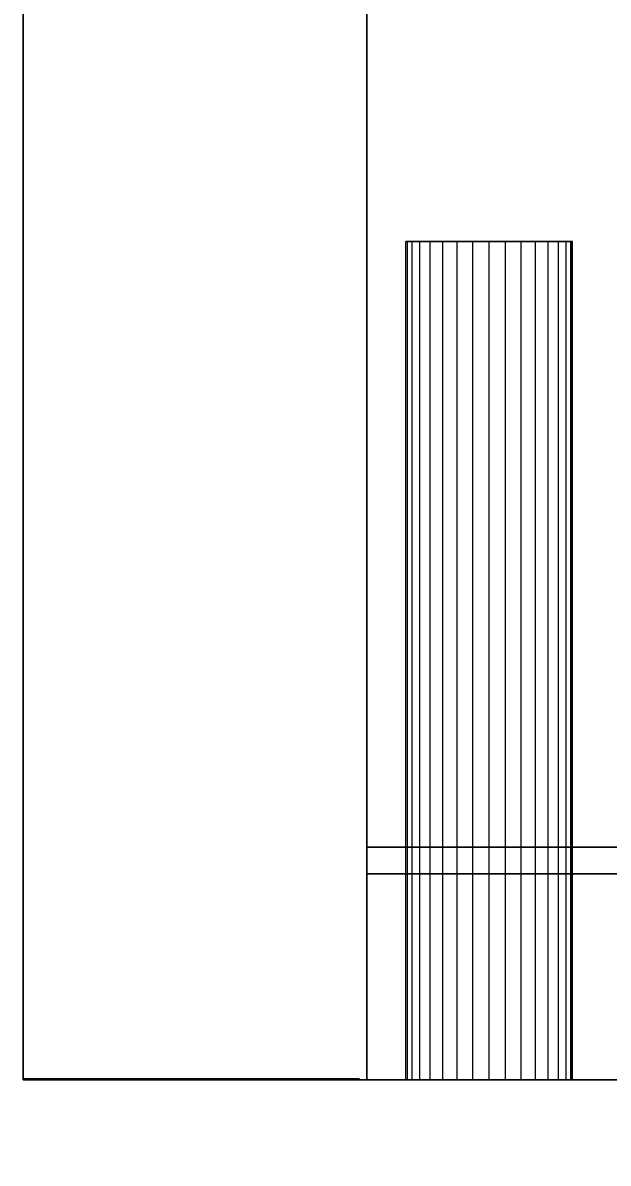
# Model space of a CAD drawing. Header units: millimetres. Extents: x -21672 to 8019, y 3751 to 17279.
# Drawn here: x -5441.9 to -5303, y 13094.7 to 13365.1 of the extents above; entities that cross this region are included whole.
import ezdxf

# ---------------------------------------------------------------- set-up
doc = ezdxf.new("R2010")
doc.units = ezdxf.units.MM
for name, color, linetype, lineweight in [('A-ANNO-DIMS', 211, 'Continuous', 9), ('A-ANNO-DIMS-50', 211, 'Continuous', 9), ('A-DETL', 90, 'Continuous', 18), ('A-GENM', 13, 'Continuous', 18)]:
    doc.layers.add(name, color=color, linetype=linetype, lineweight=lineweight)
doc.styles.add('Arial', font='arial.ttf', dxfattribs={"height": 125})
doc.dimstyles.new('Diagonal_-_2_5mm_Arial', dxfattribs={"dimscale": 304.8, "dimtxt": 127.532425, "dimasz": 0.492126, "dimexe": 0.393701, "dimexo": 0.246063, "dimgap": 0.287073, "dimtad": 1, "dimdec": 0, "dimzin": 0, "dimdsep": 46, "dimtxsty": 'Arial', "dimblk1": 'OBLIQUE', "dimblk2": 'OBLIQUE', "dimsah": 1, "dimcen": 0.09, "dimdle": 0.393701, "dimazin": 0, "dimtfac": 1, "dimtdec": 4, "dimtix": 1, "dimtmove": 0, "dimatfit": 3, "dimfxl": 1, "dimtvp": 1, "dimtolj": 1, "dimtzin": 0, "dimarcsym": 2})

# ---------------------------------------------------------------- blocks, each defined once
blk = doc.blocks.new('Nevera de autoservicio single - Nevera de autoservicio single-466915-Level 2')
at = {"layer": 'A-GENM'}
for p, q in [((399.53, -1108.9), (399.53, 1307.98)), ((399.53, -1108.9), (399.53, 1307.98)), ((399.53, -1108.9), (399.53, 1307.98)), ((399.53, -1108.9), (399.53, 1307.98)), ((399.53, -1108.9), (399.53, 1307.98)), ((399.53, -1108.9), (399.53, 1307.98)), ((405.91, -1108.9), (405.91, 1307.98)), ((405.91, -1108.9), (405.91, 1307.98)), ((405.91, -1108.9), (405.91, 1307.98)), ((405.91, 1307.98), (405.91, -1108.9)), ((454.75, 1307.98), (454.75, -1108.9)), ((454.75, -1108.9), (454.75, 1307.98)), ((454.75, -1108.9), (454.75, 1307.98)), ((454.75, -1108.9), (454.75, 1307.98)), ((399.53, 1303.41), (399.53, -1108.9)), ((255.92, -1060.42), (255.92, -1060.04)), ((255.92, -1060.04), (255.92, -1060.42)), ((255.92, -1060.42), (255.92, -1060.04)), ((454.75, -1060.04), (255.92, -1060.04)), ((454.75, -1060.04), (255.92, -1060.04)), ((255.92, -1060.04), (255.92, -1060.42)), ((255.92, -1060.42), (255.92, -1060.04)), ((255.92, -1060.04), (255.92, -1060.42)), ((454.75, -1060.04), (255.92, -1060.04)), ((255.92, -1060.42), (255.92, -1060.04)), ((454.75, -1060.04), (255.92, -1060.04)), ((255.92, -1060.04), (255.92, -1060.42)), ((255.92, -1060.42), (255.92, -1060.04)), ((255.92, -1060.04), (255.92, -1060.42)), ((454.75, -1060.04), (255.92, -1060.04)), ((255.92, -1060.42), (255.92, -1060.04)), ((454.75, -1060.04), (255.92, -1060.04)), ((255.92, -1060.04), (255.92, -1060.42)), ((255.92, -1060.42), (255.92, -1060.04)), ((255.92, -1060.04), (255.92, -1060.42)), ((255.92, -1060.42), (255.92, -1060.04)), ((454.75, -1060.04), (255.92, -1060.04)), ((454.75, -1060.04), (255.92, -1060.04)), ((255.92, -1060.04), (255.92, -1060.42)), ((255.92, -1060.42), (255.92, -1060.04)), ((255.92, -1060.04), (255.92, -1060.42)), ((454.75, -1060.04), (255.92, -1060.04)), ((255.92, -1060.42), (255.92, -1060.04)), ((454.75, -1060.04), (255.92, -1060.04)), ((255.92, -1060.04), (255.92, -1060.42)), ((255.92, -1060.42), (255.92, -1060.04)), ((255.92, -1060.04), (255.92, -1060.42)), ((454.75, -1060.04), (255.92, -1060.04)), ((255.92, -1060.42), (255.92, -1060.04)), ((454.75, -1060.04), (255.92, -1060.04)), ((255.92, -1060.04), (255.92, -1060.42)), ((255.92, -1061.55), (255.92, -1060.42)), ((255.92, -1061.55), (255.92, -1060.42)), ((454.75, -1060.42), (255.92, -1060.42)), ((454.75, -1060.42), (255.92, -1060.42)), ((255.92, -1061.55), (255.92, -1060.42)), ((454.75, -1060.42), (255.92, -1060.42)), ((255.92, -1060.42), (255.92, -1061.55)), ((454.75, -1060.42), (255.92, -1060.42)), ((255.92, -1061.55), (255.92, -1060.42)), ((255.92, -1061.55), (255.92, -1060.42)), ((454.75, -1060.42), (255.92, -1060.42)), ((454.75, -1060.42), (255.92, -1060.42)), ((255.92, -1061.55), (255.92, -1060.42)), ((454.75, -1060.42), (255.92, -1060.42)), ((255.92, -1060.42), (255.92, -1061.55)), ((454.75, -1060.42), (255.92, -1060.42)), ((255.92, -1061.55), (255.92, -1060.42)), ((255.92, -1061.55), (255.92, -1060.42)), ((454.75, -1060.42), (255.92, -1060.42)), ((454.75, -1060.42), (255.92, -1060.42)), ((255.92, -1061.55), (255.92, -1060.42)), ((454.75, -1060.42), (255.92, -1060.42)), ((255.92, -1060.42), (255.92, -1061.55)), ((454.75, -1060.42), (255.92, -1060.42)), ((255.92, -1061.55), (255.92, -1060.42)), ((255.92, -1061.55), (255.92, -1060.42)), ((454.75, -1060.42), (255.92, -1060.42)), ((454.75, -1060.42), (255.92, -1060.42)), ((255.92, -1061.55), (255.92, -1060.42)), ((454.75, -1060.42), (255.92, -1060.42)), ((255.92, -1060.42), (255.92, -1061.55)), ((454.75, -1060.42), (255.92, -1060.42)), ((255.92, -1061.55), (255.92, -1060.42)), ((255.92, -1061.55), (255.92, -1060.42)), ((255.92, -1060.42), (454.75, -1060.42)), ((454.75, -1060.42), (255.92, -1060.42)), ((255.92, -1061.55), (255.92, -1060.42)), ((454.75, -1060.42), (255.92, -1060.42)), ((255.92, -1060.42), (255.92, -1061.55)), ((454.75, -1060.42), (255.92, -1060.42)), ((255.92, -1061.55), (255.92, -1060.42)), ((255.92, -1061.55), (255.92, -1060.42)), ((255.92, -1060.42), (454.75, -1060.42)), ((454.75, -1060.42), (255.92, -1060.42)), ((255.92, -1061.55), (255.92, -1060.42)), ((454.75, -1060.42), (255.92, -1060.42)), ((255.92, -1060.42), (255.92, -1061.55)), ((454.75, -1060.42), (255.92, -1060.42)), ((255.92, -1061.55), (255.92, -1063.37)), ((255.92, -1061.55), (255.92, -1063.37)), ((454.75, -1061.55), (255.92, -1061.55)), ((454.75, -1061.55), (255.92, -1061.55)), ((255.92, -1063.37), (255.92, -1061.55)), ((454.75, -1061.55), (255.92, -1061.55)), ((255.92, -1061.55), (255.92, -1063.37)), ((454.75, -1061.55), (255.92, -1061.55)), ((255.92, -1061.55), (255.92, -1063.37)), ((255.92, -1061.55), (255.92, -1063.37)), ((454.75, -1061.55), (255.92, -1061.55)), ((454.75, -1061.55), (255.92, -1061.55)), ((255.92, -1063.37), (255.92, -1061.55)), ((454.75, -1061.55), (255.92, -1061.55)), ((255.92, -1061.55), (255.92, -1063.37)), ((454.75, -1061.55), (255.92, -1061.55)), ((255.92, -1063.37), (255.92, -1061.55)), ((255.92, -1061.55), (255.92, -1063.37)), ((454.75, -1061.55), (255.92, -1061.55)), ((454.75, -1061.55), (255.92, -1061.55)), ((255.92, -1063.37), (255.92, -1061.55)), ((454.75, -1061.55), (255.92, -1061.55)), ((255.92, -1061.55), (255.92, -1063.37)), ((454.75, -1061.55), (255.92, -1061.55)), ((255.92, -1061.55), (255.92, -1063.37)), ((255.92, -1061.55), (255.92, -1063.37)), ((454.75, -1061.55), (255.92, -1061.55)), ((454.75, -1061.55), (255.92, -1061.55)), ((255.92, -1063.37), (255.92, -1061.55)), ((454.75, -1061.55), (255.92, -1061.55)), ((255.92, -1061.55), (255.92, -1063.37)), ((454.75, -1061.55), (255.92, -1061.55)), ((255.92, -1061.55), (255.92, -1063.37)), ((255.92, -1061.55), (255.92, -1063.37)), ((454.75, -1061.55), (255.92, -1061.55)), ((454.75, -1061.55), (255.92, -1061.55)), ((255.92, -1063.37), (255.92, -1061.55)), ((454.75, -1061.55), (255.92, -1061.55)), ((255.92, -1061.55), (255.92, -1063.37)), ((454.75, -1061.55), (255.92, -1061.55)), ((255.92, -1063.37), (255.92, -1061.55)), ((255.92, -1061.55), (255.92, -1063.37)), ((454.75, -1061.55), (255.92, -1061.55)), ((454.75, -1061.55), (255.92, -1061.55)), ((255.92, -1063.37), (255.92, -1061.55)), ((454.75, -1061.55), (255.92, -1061.55)), ((255.92, -1061.55), (255.92, -1063.37)), ((454.75, -1061.55), (255.92, -1061.55)), ((454.75, -1060.39), (454.75, -1060.04)), ((454.75, -1060.04), (454.75, -1060.42)), ((454.75, -1060.42), (454.75, -1060.04)), ((454.75, -1060.04), (454.75, -1060.23)), ((454.75, -1060.42), (454.75, -1060.04)), ((454.75, -1060.04), (454.75, -1060.23)), ((454.75, -1060.23), (454.75, -1060.04)), ((454.75, -1060.04), (454.75, -1060.42)), ((454.75, -1060.23), (454.75, -1060.04)), ((454.75, -1060.04), (454.75, -1060.42)), ((454.75, -1060.23), (454.75, -1060.04)), ((454.75, -1060.04), (454.75, -1060.42)), ((454.75, -1060.42), (454.75, -1060.04)), ((454.75, -1060.04), (454.75, -1060.39)), ((454.75, -1060.23), (454.75, -1060.04)), ((454.75, -1060.23), (454.75, -1060.04)), ((454.75, -1060.23), (454.75, -1060.04)), ((454.75, -1060.23), (454.75, -1060.04)), ((454.75, -1060.23), (454.75, -1060.04)), ((454.75, -1060.42), (454.75, -1060.04)), ((454.75, -1060.42), (454.75, -1060.04)), ((454.75, -1060.42), (454.75, -1060.04)), ((454.75, -1060.42), (454.75, -1060.04)), ((454.75, -1060.42), (454.75, -1060.04)), ((454.75, -1060.23), (454.75, -1060.42)), ((454.75, -1060.23), (454.75, -1060.42)), ((454.75, -1060.42), (454.75, -1060.23)), ((454.75, -1060.23), (454.75, -1060.42)), ((454.75, -1060.23), (454.75, -1060.42)), ((454.75, -1060.42), (454.75, -1060.23)), ((454.75, -1060.42), (454.75, -1060.23)), ((454.75, -1060.42), (454.75, -1060.23)), ((454.75, -1060.42), (454.75, -1060.23)), ((454.75, -1060.42), (454.75, -1060.23)), ((454.75, -1060.42), (454.75, -1060.39)), ((454.75, -1060.39), (454.75, -1060.42)), ((454.75, -1061.55), (454.75, -1060.42)), ((454.75, -1060.42), (454.75, -1061.55)), ((454.75, -1061.55), (454.75, -1060.42)), ((454.75, -1060.42), (454.75, -1061.55)), ((454.75, -1061.55), (454.75, -1060.42)), ((454.75, -1060.42), (454.75, -1061.55)), ((454.75, -1061.55), (454.75, -1060.42)), ((454.75, -1060.42), (454.75, -1061.55)), ((454.75, -1061.55), (454.75, -1060.42)), ((454.75, -1060.42), (454.75, -1061.55)), ((454.75, -1061.55), (454.75, -1060.42)), ((454.75, -1060.42), (454.75, -1061.55)), ((454.75, -1061.55), (454.75, -1060.42)), ((454.75, -1061.55), (454.75, -1060.42)), ((454.75, -1061.55), (454.75, -1060.42)), ((454.75, -1061.55), (454.75, -1060.42)), ((454.75, -1061.55), (454.75, -1060.42)), ((454.75, -1061.55), (454.75, -1060.42)), ((454.75, -1061.55), (454.75, -1060.42)), ((454.75, -1061.55), (454.75, -1060.42)), ((454.75, -1061.55), (454.75, -1060.42)), ((454.75, -1061.55), (454.75, -1060.42)), ((454.75, -1061.55), (454.75, -1060.42)), ((454.75, -1061.55), (454.75, -1060.42)), ((454.75, -1063.37), (454.75, -1061.55)), ((454.75, -1061.55), (454.75, -1063.37)), ((454.75, -1063.37), (454.75, -1061.55)), ((454.75, -1061.55), (454.75, -1063.37)), ((454.75, -1063.37), (454.75, -1061.55)), ((454.75, -1061.55), (454.75, -1063.37)), ((454.75, -1063.37), (454.75, -1061.55)), ((454.75, -1061.55), (454.75, -1063.37)), ((454.75, -1063.37), (454.75, -1061.55)), ((454.75, -1061.55), (454.75, -1063.37)), ((454.75, -1063.37), (454.75, -1061.55)), ((454.75, -1061.55), (454.75, -1063.37)), ((454.75, -1063.37), (454.75, -1061.55)), ((454.75, -1063.37), (454.75, -1061.55)), ((454.75, -1063.37), (454.75, -1061.55)), ((454.75, -1063.37), (454.75, -1061.55)), ((454.75, -1063.37), (454.75, -1061.55)), ((454.75, -1063.37), (454.75, -1061.55)), ((454.75, -1063.37), (454.75, -1061.55)), ((454.75, -1063.37), (454.75, -1061.55)), ((454.75, -1063.37), (454.75, -1061.55)), ((454.75, -1063.37), (454.75, -1061.55)), ((454.75, -1063.37), (454.75, -1061.55)), ((454.75, -1063.37), (454.75, -1061.55)), ((255.92, -1065.83), (255.92, -1063.37)), ((255.92, -1063.37), (255.92, -1065.83)), ((454.75, -1063.37), (255.92, -1063.37)), ((454.75, -1063.37), (255.92, -1063.37)), ((255.92, -1065.83), (255.92, -1063.37)), ((454.75, -1063.37), (255.92, -1063.37)), ((255.92, -1063.37), (255.92, -1065.83)), ((454.75, -1063.37), (255.92, -1063.37)), ((255.92, -1065.83), (255.92, -1063.37)), ((255.92, -1065.83), (255.92, -1063.37)), ((454.75, -1063.37), (255.92, -1063.37)), ((454.75, -1063.37), (255.92, -1063.37)), ((255.92, -1065.83), (255.92, -1063.37)), ((454.75, -1063.37), (255.92, -1063.37)), ((255.92, -1063.37), (255.92, -1065.83)), ((454.75, -1063.37), (255.92, -1063.37)), ((255.92, -1063.37), (255.92, -1065.83)), ((255.92, -1065.83), (255.92, -1063.37)), ((454.75, -1063.37), (255.92, -1063.37)), ((454.75, -1063.37), (255.92, -1063.37)), ((255.92, -1065.83), (255.92, -1063.37)), ((454.75, -1063.37), (255.92, -1063.37)), ((255.92, -1063.37), (255.92, -1065.83)), ((454.75, -1063.37), (255.92, -1063.37)), ((255.92, -1065.83), (255.92, -1063.37)), ((255.92, -1063.37), (255.92, -1065.83)), ((454.75, -1063.37), (255.92, -1063.37)), ((454.75, -1063.37), (255.92, -1063.37)), ((255.92, -1065.83), (255.92, -1063.37)), ((454.75, -1063.37), (255.92, -1063.37)), ((255.92, -1063.37), (255.92, -1065.83)), ((454.75, -1063.37), (255.92, -1063.37)), ((255.92, -1065.83), (255.92, -1063.37)), ((255.92, -1065.83), (255.92, -1063.37)), ((454.75, -1063.37), (255.92, -1063.37)), ((454.75, -1063.37), (255.92, -1063.37)), ((255.92, -1065.83), (255.92, -1063.37)), ((454.75, -1063.37), (255.92, -1063.37)), ((255.92, -1063.37), (255.92, -1065.83)), ((454.75, -1063.37), (255.92, -1063.37)), ((255.92, -1063.37), (255.92, -1065.83)), ((255.92, -1065.83), (255.92, -1063.37)), ((454.75, -1063.37), (255.92, -1063.37)), ((454.75, -1063.37), (255.92, -1063.37)), ((255.92, -1065.83), (255.92, -1063.37)), ((454.75, -1063.37), (255.92, -1063.37)), ((255.92, -1063.37), (255.92, -1065.83)), ((454.75, -1063.37), (255.92, -1063.37)), ((454.75, -1065.83), (454.75, -1063.37)), ((454.75, -1063.37), (454.75, -1065.83)), ((454.75, -1065.83), (454.75, -1063.37)), ((454.75, -1063.37), (454.75, -1065.83)), ((454.75, -1065.83), (454.75, -1063.37)), ((454.75, -1063.37), (454.75, -1065.83)), ((454.75, -1065.83), (454.75, -1063.37)), ((454.75, -1063.37), (454.75, -1065.83)), ((454.75, -1065.83), (454.75, -1063.37)), ((454.75, -1063.37), (454.75, -1065.83)), ((454.75, -1065.83), (454.75, -1063.37)), ((454.75, -1063.37), (454.75, -1065.83)), ((454.75, -1065.83), (454.75, -1063.37)), ((454.75, -1065.83), (454.75, -1063.37)), ((454.75, -1065.83), (454.75, -1063.37)), ((454.75, -1065.83), (454.75, -1063.37)), ((454.75, -1065.83), (454.75, -1063.37)), ((454.75, -1065.83), (454.75, -1063.37)), ((454.75, -1065.83), (454.75, -1063.37)), ((454.75, -1065.83), (454.75, -1063.37)), ((454.75, -1065.83), (454.75, -1063.37)), ((454.75, -1065.83), (454.75, -1063.37)), ((454.75, -1065.83), (454.75, -1063.37)), ((454.75, -1065.83), (454.75, -1063.37)), ((255.92, -1068.83), (255.92, -1065.83)), ((255.92, -1068.83), (255.92, -1065.83)), ((454.75, -1065.83), (255.92, -1065.83)), ((454.75, -1065.83), (255.92, -1065.83)), ((255.92, -1068.83), (255.92, -1065.83)), ((454.75, -1065.83), (255.92, -1065.83)), ((255.92, -1065.83), (255.92, -1068.83)), ((454.75, -1065.83), (255.92, -1065.83)), ((255.92, -1065.83), (255.92, -1068.83)), ((255.92, -1065.83), (255.92, -1068.83)), ((454.75, -1065.83), (255.92, -1065.83)), ((454.75, -1065.83), (255.92, -1065.83)), ((255.92, -1068.83), (255.92, -1065.83)), ((454.75, -1065.83), (255.92, -1065.83)), ((255.92, -1065.83), (255.92, -1068.83)), ((454.75, -1065.83), (255.92, -1065.83)), ((255.92, -1068.83), (255.92, -1065.83)), ((255.92, -1065.83), (255.92, -1068.83)), ((454.75, -1065.83), (255.92, -1065.83)), ((454.75, -1065.83), (255.92, -1065.83)), ((255.92, -1068.83), (255.92, -1065.83)), ((454.75, -1065.83), (255.92, -1065.83)), ((255.92, -1065.83), (255.92, -1068.83)), ((454.75, -1065.83), (255.92, -1065.83)), ((255.92, -1068.83), (255.92, -1065.83)), ((255.92, -1068.83), (255.92, -1065.83)), ((454.75, -1065.83), (255.92, -1065.83)), ((454.75, -1065.83), (255.92, -1065.83)), ((255.92, -1068.83), (255.92, -1065.83)), ((454.75, -1065.83), (255.92, -1065.83)), ((255.92, -1065.83), (255.92, -1068.83)), ((454.75, -1065.83), (255.92, -1065.83)), ((255.92, -1065.83), (255.92, -1068.83)), ((255.92, -1065.83), (255.92, -1068.83)), ((454.75, -1065.83), (255.92, -1065.83)), ((454.75, -1065.83), (255.92, -1065.83)), ((255.92, -1068.83), (255.92, -1065.83)), ((454.75, -1065.83), (255.92, -1065.83)), ((255.92, -1065.83), (255.92, -1068.83)), ((454.75, -1065.83), (255.92, -1065.83)), ((255.92, -1068.83), (255.92, -1065.83)), ((255.92, -1065.83), (255.92, -1068.83)), ((454.75, -1065.83), (255.92, -1065.83)), ((454.75, -1065.83), (255.92, -1065.83)), ((255.92, -1068.83), (255.92, -1065.83)), ((454.75, -1065.83), (255.92, -1065.83)), ((255.92, -1065.83), (255.92, -1068.83)), ((454.75, -1065.83), (255.92, -1065.83)), ((454.75, -1068.83), (454.75, -1065.83)), ((454.75, -1065.83), (454.75, -1068.83)), ((454.75, -1068.83), (454.75, -1065.83)), ((454.75, -1065.83), (454.75, -1068.83)), ((454.75, -1068.83), (454.75, -1065.83)), ((454.75, -1065.83), (454.75, -1068.83)), ((454.75, -1068.83), (454.75, -1065.83)), ((454.75, -1065.83), (454.75, -1068.83)), ((454.75, -1068.83), (454.75, -1065.83)), ((454.75, -1065.83), (454.75, -1068.83)), ((454.75, -1068.83), (454.75, -1065.83)), ((454.75, -1065.83), (454.75, -1068.83)), ((454.75, -1068.83), (454.75, -1065.83)), ((454.75, -1068.83), (454.75, -1065.83)), ((454.75, -1068.83), (454.75, -1065.83)), ((454.75, -1068.83), (454.75, -1065.83)), ((454.75, -1068.83), (454.75, -1065.83)), ((454.75, -1068.83), (454.75, -1065.83)), ((454.75, -1068.83), (454.75, -1065.83)), ((454.75, -1068.83), (454.75, -1065.83)), ((454.75, -1068.83), (454.75, -1065.83)), ((454.75, -1068.83), (454.75, -1065.83)), ((454.75, -1068.83), (454.75, -1065.83)), ((454.75, -1068.83), (454.75, -1065.83)), ((255.92, -1068.83), (255.92, -1072.25)), ((255.92, -1068.83), (255.92, -1072.25)), ((454.75, -1068.83), (255.92, -1068.83)), ((454.75, -1068.83), (255.92, -1068.83)), ((255.92, -1072.25), (255.92, -1068.83)), ((454.75, -1068.83), (255.92, -1068.83)), ((255.92, -1068.83), (255.92, -1072.25)), ((454.75, -1068.83), (255.92, -1068.83)), ((255.92, -1072.25), (255.92, -1068.83)), ((255.92, -1068.83), (255.92, -1072.25)), ((454.75, -1068.83), (255.92, -1068.83)), ((454.75, -1068.83), (255.92, -1068.83)), ((255.92, -1072.25), (255.92, -1068.83)), ((454.75, -1068.83), (255.92, -1068.83)), ((255.92, -1068.83), (255.92, -1072.25)), ((454.75, -1068.83), (255.92, -1068.83)), ((255.92, -1068.83), (255.92, -1072.25)), ((255.92, -1068.83), (255.92, -1072.25)), ((454.75, -1068.83), (255.92, -1068.83)), ((454.75, -1068.83), (255.92, -1068.83)), ((255.92, -1072.25), (255.92, -1068.83)), ((454.75, -1068.83), (255.92, -1068.83)), ((255.92, -1068.83), (255.92, -1072.25)), ((454.75, -1068.83), (255.92, -1068.83)), ((255.92, -1068.83), (255.92, -1072.25)), ((255.92, -1068.83), (255.92, -1072.25)), ((454.75, -1068.83), (255.92, -1068.83)), ((454.75, -1068.83), (255.92, -1068.83)), ((255.92, -1072.25), (255.92, -1068.83)), ((454.75, -1068.83), (255.92, -1068.83)), ((255.92, -1068.83), (255.92, -1072.25)), ((454.75, -1068.83), (255.92, -1068.83)), ((255.92, -1072.25), (255.92, -1068.83)), ((255.92, -1068.83), (255.92, -1072.25)), ((454.75, -1068.83), (255.92, -1068.83)), ((454.75, -1068.83), (255.92, -1068.83)), ((255.92, -1072.25), (255.92, -1068.83)), ((454.75, -1068.83), (255.92, -1068.83)), ((255.92, -1068.83), (255.92, -1072.25)), ((454.75, -1068.83), (255.92, -1068.83)), ((255.92, -1068.83), (255.92, -1072.25)), ((255.92, -1068.83), (255.92, -1072.25)), ((454.75, -1068.83), (255.92, -1068.83)), ((454.75, -1068.83), (255.92, -1068.83)), ((255.92, -1072.25), (255.92, -1068.83)), ((454.75, -1068.83), (255.92, -1068.83)), ((255.92, -1068.83), (255.92, -1072.25)), ((454.75, -1068.83), (255.92, -1068.83)), ((454.75, -1072.25), (454.75, -1068.83)), ((454.75, -1068.83), (454.75, -1072.25)), ((454.75, -1072.25), (454.75, -1068.83)), ((454.75, -1068.83), (454.75, -1072.25)), ((454.75, -1072.25), (454.75, -1068.83)), ((454.75, -1068.83), (454.75, -1072.25)), ((454.75, -1072.25), (454.75, -1068.83)), ((454.75, -1068.83), (454.75, -1072.25)), ((454.75, -1072.25), (454.75, -1068.83)), ((454.75, -1068.83), (454.75, -1072.25)), ((454.75, -1072.25), (454.75, -1068.83)), ((454.75, -1068.83), (454.75, -1072.25)), ((454.75, -1072.25), (454.75, -1068.83)), ((454.75, -1072.25), (454.75, -1068.83)), ((454.75, -1072.25), (454.75, -1068.83)), ((454.75, -1072.25), (454.75, -1068.83)), ((454.75, -1072.25), (454.75, -1068.83)), ((454.75, -1072.25), (454.75, -1068.83)), ((454.75, -1072.25), (454.75, -1068.83)), ((454.75, -1072.25), (454.75, -1068.83)), ((454.75, -1072.25), (454.75, -1068.83)), ((454.75, -1072.25), (454.75, -1068.83)), ((454.75, -1072.25), (454.75, -1068.83)), ((454.75, -1072.25), (454.75, -1068.83)), ((255.92, -1075.96), (255.92, -1072.25)), ((255.92, -1072.25), (255.92, -1075.96)), ((454.75, -1072.25), (255.92, -1072.25)), ((454.75, -1072.25), (255.92, -1072.25)), ((255.92, -1075.96), (255.92, -1072.25)), ((454.75, -1072.25), (255.92, -1072.25)), ((255.92, -1072.25), (255.92, -1075.96)), ((454.75, -1072.25), (255.92, -1072.25)), ((255.92, -1075.96), (255.92, -1072.25)), ((255.92, -1075.96), (255.92, -1072.25)), ((454.75, -1072.25), (255.92, -1072.25)), ((454.75, -1072.25), (255.92, -1072.25)), ((255.92, -1075.96), (255.92, -1072.25)), ((454.75, -1072.25), (255.92, -1072.25)), ((255.92, -1072.25), (255.92, -1075.96)), ((454.75, -1072.25), (255.92, -1072.25)), ((255.92, -1075.96), (255.92, -1072.25)), ((255.92, -1072.25), (255.92, -1075.96)), ((454.75, -1072.25), (255.92, -1072.25)), ((454.75, -1072.25), (255.92, -1072.25)), ((255.92, -1075.96), (255.92, -1072.25)), ((454.75, -1072.25), (255.92, -1072.25)), ((255.92, -1072.25), (255.92, -1075.96)), ((454.75, -1072.25), (255.92, -1072.25)), ((255.92, -1075.96), (255.92, -1072.25)), ((255.92, -1072.25), (255.92, -1075.96)), ((454.75, -1072.25), (255.92, -1072.25)), ((454.75, -1072.25), (255.92, -1072.25)), ((255.92, -1075.96), (255.92, -1072.25)), ((454.75, -1072.25), (255.92, -1072.25)), ((255.92, -1072.25), (255.92, -1075.96)), ((454.75, -1072.25), (255.92, -1072.25)), ((255.92, -1075.96), (255.92, -1072.25)), ((255.92, -1075.96), (255.92, -1072.25)), ((454.75, -1072.25), (255.92, -1072.25)), ((454.75, -1072.25), (255.92, -1072.25)), ((255.92, -1075.96), (255.92, -1072.25)), ((454.75, -1072.25), (255.92, -1072.25)), ((255.92, -1072.25), (255.92, -1075.96)), ((454.75, -1072.25), (255.92, -1072.25)), ((255.92, -1075.96), (255.92, -1072.25)), ((255.92, -1072.25), (255.92, -1075.96)), ((454.75, -1072.25), (255.92, -1072.25)), ((454.75, -1072.25), (255.92, -1072.25)), ((255.92, -1075.96), (255.92, -1072.25)), ((454.75, -1072.25), (255.92, -1072.25)), ((255.92, -1072.25), (255.92, -1075.96)), ((454.75, -1072.25), (255.92, -1072.25)), ((454.75, -1075.96), (454.75, -1072.25)), ((454.75, -1072.25), (454.75, -1075.96)), ((454.75, -1075.96), (454.75, -1072.25)), ((454.75, -1072.25), (454.75, -1075.96)), ((454.75, -1075.96), (454.75, -1072.25)), ((454.75, -1072.25), (454.75, -1075.96)), ((454.75, -1075.96), (454.75, -1072.25)), ((454.75, -1072.25), (454.75, -1075.96)), ((454.75, -1075.96), (454.75, -1072.25)), ((454.75, -1072.25), (454.75, -1075.96)), ((454.75, -1075.96), (454.75, -1072.25)), ((454.75, -1072.25), (454.75, -1075.96)), ((454.75, -1072.25), (454.75, -1075.96)), ((454.75, -1075.96), (454.75, -1072.25)), ((454.75, -1075.96), (454.75, -1072.25)), ((454.75, -1075.96), (454.75, -1072.25)), ((454.75, -1075.96), (454.75, -1072.25)), ((454.75, -1075.96), (454.75, -1072.25)), ((454.75, -1075.96), (454.75, -1072.25)), ((454.75, -1075.96), (454.75, -1072.25)), ((454.75, -1075.96), (454.75, -1072.25)), ((454.75, -1075.96), (454.75, -1072.25)), ((454.75, -1075.96), (454.75, -1072.25)), ((454.75, -1075.96), (454.75, -1072.25)), ((255.92, -1079.83), (255.92, -1075.96)), ((255.92, -1075.96), (255.92, -1079.83)), ((454.75, -1075.96), (255.92, -1075.96)), ((454.75, -1075.96), (255.92, -1075.96)), ((255.92, -1079.83), (255.92, -1075.96)), ((454.75, -1075.96), (255.92, -1075.96)), ((255.92, -1075.96), (255.92, -1079.83)), ((454.75, -1075.96), (255.92, -1075.96)), ((255.92, -1079.83), (255.92, -1075.96)), ((255.92, -1075.96), (255.92, -1079.83)), ((454.75, -1075.96), (255.92, -1075.96)), ((454.75, -1075.96), (255.92, -1075.96)), ((255.92, -1079.83), (255.92, -1075.96)), ((454.75, -1075.96), (255.92, -1075.96)), ((255.92, -1075.96), (255.92, -1079.83)), ((454.75, -1075.96), (255.92, -1075.96)), ((255.92, -1079.83), (255.92, -1075.96)), ((255.92, -1075.96), (255.92, -1079.83)), ((454.75, -1075.96), (255.92, -1075.96)), ((454.75, -1075.96), (255.92, -1075.96)), ((255.92, -1079.83), (255.92, -1075.96)), ((454.75, -1075.96), (255.92, -1075.96)), ((255.92, -1075.96), (255.92, -1079.83)), ((454.75, -1075.96), (255.92, -1075.96)), ((255.92, -1079.83), (255.92, -1075.96)), ((255.92, -1075.96), (255.92, -1079.83)), ((454.75, -1075.96), (255.92, -1075.96)), ((454.75, -1075.96), (255.92, -1075.96)), ((255.92, -1079.83), (255.92, -1075.96)), ((454.75, -1075.96), (255.92, -1075.96)), ((255.92, -1075.96), (255.92, -1079.83)), ((454.75, -1075.96), (255.92, -1075.96)), ((255.92, -1079.83), (255.92, -1075.96)), ((255.92, -1075.96), (255.92, -1079.83)), ((454.75, -1075.96), (255.92, -1075.96)), ((454.75, -1075.96), (255.92, -1075.96)), ((255.92, -1079.83), (255.92, -1075.96)), ((454.75, -1075.96), (255.92, -1075.96)), ((255.92, -1075.96), (255.92, -1079.83)), ((454.75, -1075.96), (255.92, -1075.96)), ((255.92, -1079.83), (255.92, -1075.96)), ((255.92, -1075.96), (255.92, -1079.83)), ((454.75, -1075.96), (255.92, -1075.96)), ((454.75, -1075.96), (255.92, -1075.96)), ((255.92, -1079.83), (255.92, -1075.96)), ((454.75, -1075.96), (255.92, -1075.96)), ((255.92, -1075.96), (255.92, -1079.83)), ((454.75, -1075.96), (255.92, -1075.96)), ((454.75, -1079.83), (454.75, -1075.96)), ((454.75, -1075.96), (454.75, -1079.83)), ((454.75, -1079.83), (454.75, -1075.96)), ((454.75, -1075.96), (454.75, -1079.83)), ((454.75, -1079.83), (454.75, -1075.96)), ((454.75, -1075.96), (454.75, -1079.83)), ((454.75, -1079.83), (454.75, -1075.96)), ((454.75, -1075.96), (454.75, -1079.83)), ((454.75, -1079.83), (454.75, -1075.96)), ((454.75, -1075.96), (454.75, -1079.83)), ((454.75, -1079.83), (454.75, -1075.96)), ((454.75, -1075.96), (454.75, -1079.83)), ((454.75, -1075.96), (454.75, -1079.83)), ((454.75, -1079.83), (454.75, -1075.96)), ((454.75, -1079.83), (454.75, -1075.96)), ((454.75, -1079.83), (454.75, -1075.96)), ((454.75, -1079.83), (454.75, -1075.96)), ((454.75, -1079.83), (454.75, -1075.96)), ((454.75, -1079.83), (454.75, -1075.96)), ((454.75, -1079.83), (454.75, -1075.96)), ((454.75, -1079.83), (454.75, -1075.96)), ((454.75, -1079.83), (454.75, -1075.96)), ((454.75, -1079.83), (454.75, -1075.96)), ((454.75, -1079.83), (454.75, -1075.96)), ((255.92, -1079.83), (255.92, -1083.69)), ((255.92, -1079.83), (255.92, -1083.69)), ((454.75, -1079.83), (255.92, -1079.83)), ((454.75, -1079.83), (255.92, -1079.83)), ((255.92, -1083.69), (255.92, -1079.83)), ((454.75, -1079.83), (255.92, -1079.83)), ((255.92, -1079.83), (255.92, -1083.69)), ((454.75, -1079.83), (255.92, -1079.83)), ((255.92, -1079.83), (255.92, -1083.69)), ((255.92, -1079.83), (255.92, -1083.69)), ((454.75, -1079.83), (255.92, -1079.83)), ((454.75, -1079.83), (255.92, -1079.83)), ((255.92, -1083.69), (255.92, -1079.83)), ((454.75, -1079.83), (255.92, -1079.83)), ((255.92, -1079.83), (255.92, -1083.69)), ((454.75, -1079.83), (255.92, -1079.83)), ((255.92, -1079.83), (255.92, -1083.69)), ((255.92, -1079.83), (255.92, -1083.69)), ((454.75, -1079.83), (255.92, -1079.83)), ((454.75, -1079.83), (255.92, -1079.83)), ((255.92, -1083.69), (255.92, -1079.83)), ((454.75, -1079.83), (255.92, -1079.83)), ((255.92, -1079.83), (255.92, -1083.69)), ((454.75, -1079.83), (255.92, -1079.83)), ((255.92, -1079.83), (255.92, -1083.69)), ((255.92, -1079.83), (255.92, -1083.69)), ((454.75, -1079.83), (255.92, -1079.83)), ((454.75, -1079.83), (255.92, -1079.83)), ((255.92, -1083.69), (255.92, -1079.83)), ((454.75, -1079.83), (255.92, -1079.83)), ((255.92, -1079.83), (255.92, -1083.69)), ((454.75, -1079.83), (255.92, -1079.83)), ((255.92, -1079.83), (255.92, -1083.69)), ((255.92, -1079.83), (255.92, -1083.69)), ((454.75, -1079.83), (255.92, -1079.83)), ((454.75, -1079.83), (255.92, -1079.83)), ((255.92, -1083.69), (255.92, -1079.83)), ((454.75, -1079.83), (255.92, -1079.83)), ((255.92, -1079.83), (255.92, -1083.69)), ((454.75, -1079.83), (255.92, -1079.83)), ((255.92, -1079.83), (255.92, -1083.69)), ((255.92, -1079.83), (255.92, -1083.69)), ((454.75, -1079.83), (255.92, -1079.83)), ((454.75, -1079.83), (255.92, -1079.83)), ((255.92, -1083.69), (255.92, -1079.83)), ((454.75, -1079.83), (255.92, -1079.83)), ((255.92, -1079.83), (255.92, -1083.69)), ((454.75, -1079.83), (255.92, -1079.83)), ((454.75, -1083.69), (454.75, -1079.83)), ((454.75, -1079.83), (454.75, -1083.69)), ((454.75, -1083.69), (454.75, -1079.83)), ((454.75, -1079.83), (454.75, -1083.69)), ((454.75, -1083.69), (454.75, -1079.83)), ((454.75, -1079.83), (454.75, -1083.69)), ((454.75, -1083.69), (454.75, -1079.83)), ((454.75, -1079.83), (454.75, -1083.69)), ((454.75, -1083.69), (454.75, -1079.83)), ((454.75, -1079.83), (454.75, -1083.69)), ((454.75, -1083.69), (454.75, -1079.83)), ((454.75, -1079.83), (454.75, -1083.69)), ((454.75, -1079.83), (454.75, -1083.69)), ((454.75, -1079.83), (454.75, -1083.69)), ((454.75, -1083.69), (454.75, -1079.83)), ((454.75, -1083.69), (454.75, -1079.83)), ((454.75, -1083.69), (454.75, -1079.83)), ((454.75, -1083.69), (454.75, -1079.83)), ((454.75, -1083.69), (454.75, -1079.83)), ((454.75, -1083.69), (454.75, -1079.83)), ((454.75, -1083.69), (454.75, -1079.83)), ((454.75, -1083.69), (454.75, -1079.83)), ((454.75, -1083.69), (454.75, -1079.83)), ((454.75, -1083.69), (454.75, -1079.83)), ((255.92, -1083.69), (255.92, -1087.4)), ((255.92, -1083.69), (255.92, -1087.4)), ((454.75, -1083.69), (255.92, -1083.69)), ((454.75, -1083.69), (255.92, -1083.69)), ((255.92, -1087.4), (255.92, -1083.69)), ((454.75, -1083.69), (255.92, -1083.69)), ((255.92, -1083.69), (255.92, -1087.4)), ((454.75, -1083.69), (255.92, -1083.69)), ((255.92, -1087.4), (255.92, -1083.69)), ((255.92, -1087.4), (255.92, -1083.69)), ((454.75, -1083.69), (255.92, -1083.69)), ((454.75, -1083.69), (255.92, -1083.69)), ((255.92, -1087.4), (255.92, -1083.69)), ((454.75, -1083.69), (255.92, -1083.69)), ((255.92, -1083.69), (255.92, -1087.4)), ((454.75, -1083.69), (255.92, -1083.69)), ((255.92, -1083.69), (255.92, -1087.4)), ((255.92, -1083.69), (255.92, -1087.4)), ((454.75, -1083.69), (255.92, -1083.69)), ((454.75, -1083.69), (255.92, -1083.69)), ((255.92, -1087.4), (255.92, -1083.69)), ((454.75, -1083.69), (255.92, -1083.69)), ((255.92, -1083.69), (255.92, -1087.4)), ((454.75, -1083.69), (255.92, -1083.69)), ((255.92, -1083.69), (255.92, -1087.4)), ((255.92, -1083.69), (255.92, -1087.4)), ((454.75, -1083.69), (255.92, -1083.69)), ((454.75, -1083.69), (255.92, -1083.69)), ((255.92, -1087.4), (255.92, -1083.69)), ((454.75, -1083.69), (255.92, -1083.69)), ((255.92, -1083.69), (255.92, -1087.4)), ((454.75, -1083.69), (255.92, -1083.69)), ((255.92, -1087.4), (255.92, -1083.69)), ((255.92, -1087.4), (255.92, -1083.69)), ((454.75, -1083.69), (255.92, -1083.69)), ((454.75, -1083.69), (255.92, -1083.69)), ((255.92, -1087.4), (255.92, -1083.69)), ((454.75, -1083.69), (255.92, -1083.69)), ((255.92, -1083.69), (255.92, -1087.4)), ((454.75, -1083.69), (255.92, -1083.69)), ((255.92, -1083.69), (255.92, -1087.4)), ((255.92, -1083.69), (255.92, -1087.4)), ((454.75, -1083.69), (255.92, -1083.69)), ((454.75, -1083.69), (255.92, -1083.69)), ((255.92, -1087.4), (255.92, -1083.69)), ((454.75, -1083.69), (255.92, -1083.69)), ((255.92, -1083.69), (255.92, -1087.4)), ((454.75, -1083.69), (255.92, -1083.69)), ((454.75, -1087.4), (454.75, -1083.69)), ((454.75, -1083.69), (454.75, -1087.4)), ((454.75, -1087.4), (454.75, -1083.69)), ((454.75, -1083.69), (454.75, -1087.4)), ((454.75, -1087.4), (454.75, -1083.69)), ((454.75, -1083.69), (454.75, -1087.4)), ((454.75, -1087.4), (454.75, -1083.69)), ((454.75, -1083.69), (454.75, -1087.4)), ((454.75, -1087.4), (454.75, -1083.69)), ((454.75, -1083.69), (454.75, -1087.4)), ((454.75, -1087.4), (454.75, -1083.69)), ((454.75, -1083.69), (454.75, -1087.4)), ((454.75, -1083.69), (454.75, -1087.4)), ((454.75, -1083.69), (454.75, -1087.4)), ((454.75, -1087.4), (454.75, -1083.69)), ((454.75, -1087.4), (454.75, -1083.69)), ((454.75, -1087.4), (454.75, -1083.69)), ((454.75, -1087.4), (454.75, -1083.69)), ((454.75, -1087.4), (454.75, -1083.69)), ((454.75, -1087.4), (454.75, -1083.69)), ((454.75, -1087.4), (454.75, -1083.69)), ((454.75, -1087.4), (454.75, -1083.69)), ((454.75, -1087.4), (454.75, -1083.69)), ((454.75, -1087.4), (454.75, -1083.69)), ((255.92, -1090.82), (255.92, -1087.4)), ((255.92, -1090.82), (255.92, -1087.4)), ((454.75, -1087.4), (255.92, -1087.4)), ((454.75, -1087.4), (255.92, -1087.4)), ((255.92, -1090.82), (255.92, -1087.4)), ((454.75, -1087.4), (255.92, -1087.4)), ((255.92, -1087.4), (255.92, -1090.82)), ((454.75, -1087.4), (255.92, -1087.4)), ((255.92, -1087.4), (255.92, -1090.82)), ((255.92, -1087.4), (255.92, -1090.82)), ((454.75, -1087.4), (255.92, -1087.4)), ((454.75, -1087.4), (255.92, -1087.4)), ((255.92, -1090.82), (255.92, -1087.4)), ((454.75, -1087.4), (255.92, -1087.4)), ((255.92, -1087.4), (255.92, -1090.82)), ((454.75, -1087.4), (255.92, -1087.4)), ((255.92, -1090.82), (255.92, -1087.4)), ((255.92, -1090.82), (255.92, -1087.4)), ((454.75, -1087.4), (255.92, -1087.4)), ((454.75, -1087.4), (255.92, -1087.4)), ((255.92, -1090.82), (255.92, -1087.4)), ((454.75, -1087.4), (255.92, -1087.4)), ((255.92, -1087.4), (255.92, -1090.82)), ((454.75, -1087.4), (255.92, -1087.4)), ((255.92, -1090.82), (255.92, -1087.4)), ((255.92, -1090.82), (255.92, -1087.4)), ((454.75, -1087.4), (255.92, -1087.4)), ((454.75, -1087.4), (255.92, -1087.4)), ((255.92, -1090.82), (255.92, -1087.4)), ((454.75, -1087.4), (255.92, -1087.4)), ((255.92, -1087.4), (255.92, -1090.82)), ((454.75, -1087.4), (255.92, -1087.4)), ((255.92, -1087.4), (255.92, -1090.82)), ((255.92, -1087.4), (255.92, -1090.82)), ((454.75, -1087.4), (255.92, -1087.4)), ((454.75, -1087.4), (255.92, -1087.4)), ((255.92, -1090.82), (255.92, -1087.4)), ((454.75, -1087.4), (255.92, -1087.4)), ((255.92, -1087.4), (255.92, -1090.82)), ((454.75, -1087.4), (255.92, -1087.4)), ((255.92, -1090.82), (255.92, -1087.4)), ((255.92, -1090.82), (255.92, -1087.4)), ((454.75, -1087.4), (255.92, -1087.4)), ((454.75, -1087.4), (255.92, -1087.4)), ((255.92, -1090.82), (255.92, -1087.4)), ((454.75, -1087.4), (255.92, -1087.4)), ((255.92, -1087.4), (255.92, -1090.82)), ((454.75, -1087.4), (255.92, -1087.4)), ((454.75, -1090.82), (454.75, -1087.4)), ((454.75, -1087.4), (454.75, -1090.82)), ((454.75, -1090.82), (454.75, -1087.4)), ((454.75, -1087.4), (454.75, -1090.82)), ((454.75, -1090.82), (454.75, -1087.4)), ((454.75, -1087.4), (454.75, -1090.82)), ((454.75, -1090.82), (454.75, -1087.4)), ((454.75, -1087.4), (454.75, -1090.82)), ((454.75, -1090.82), (454.75, -1087.4)), ((454.75, -1087.4), (454.75, -1090.82)), ((454.75, -1090.82), (454.75, -1087.4)), ((454.75, -1087.4), (454.75, -1090.82)), ((454.75, -1087.4), (454.75, -1090.82)), ((454.75, -1087.4), (454.75, -1090.82)), ((454.75, -1090.82), (454.75, -1087.4)), ((454.75, -1090.82), (454.75, -1087.4)), ((454.75, -1090.82), (454.75, -1087.4)), ((454.75, -1090.82), (454.75, -1087.4)), ((454.75, -1090.82), (454.75, -1087.4)), ((454.75, -1090.82), (454.75, -1087.4)), ((454.75, -1090.82), (454.75, -1087.4)), ((454.75, -1090.82), (454.75, -1087.4)), ((454.75, -1090.82), (454.75, -1087.4)), ((454.75, -1090.82), (454.75, -1087.4)), ((255.92, -1090.82), (255.92, -1093.82)), ((255.92, -1090.82), (255.92, -1093.82)), ((454.75, -1090.82), (255.92, -1090.82)), ((454.75, -1090.82), (255.92, -1090.82)), ((255.92, -1093.82), (255.92, -1090.82)), ((454.75, -1090.82), (255.92, -1090.82)), ((255.92, -1090.82), (255.92, -1093.82)), ((454.75, -1090.82), (255.92, -1090.82)), ((255.92, -1093.82), (255.92, -1090.82)), ((255.92, -1093.82), (255.92, -1090.82)), ((454.75, -1090.82), (255.92, -1090.82)), ((454.75, -1090.82), (255.92, -1090.82)), ((255.92, -1093.82), (255.92, -1090.82)), ((454.75, -1090.82), (255.92, -1090.82)), ((255.92, -1090.82), (255.92, -1093.82)), ((454.75, -1090.82), (255.92, -1090.82)), ((255.92, -1090.82), (255.92, -1093.82)), ((255.92, -1090.82), (255.92, -1093.82)), ((454.75, -1090.82), (255.92, -1090.82)), ((454.75, -1090.82), (255.92, -1090.82)), ((255.92, -1093.82), (255.92, -1090.82)), ((454.75, -1090.82), (255.92, -1090.82)), ((255.92, -1090.82), (255.92, -1093.82)), ((454.75, -1090.82), (255.92, -1090.82)), ((255.92, -1090.82), (255.92, -1093.82)), ((255.92, -1090.82), (255.92, -1093.82)), ((454.75, -1090.82), (255.92, -1090.82)), ((454.75, -1090.82), (255.92, -1090.82)), ((255.92, -1093.82), (255.92, -1090.82)), ((454.75, -1090.82), (255.92, -1090.82)), ((255.92, -1090.82), (255.92, -1093.82)), ((454.75, -1090.82), (255.92, -1090.82)), ((255.92, -1093.82), (255.92, -1090.82)), ((255.92, -1093.82), (255.92, -1090.82)), ((454.75, -1090.82), (255.92, -1090.82)), ((454.75, -1090.82), (255.92, -1090.82)), ((255.92, -1093.82), (255.92, -1090.82)), ((454.75, -1090.82), (255.92, -1090.82)), ((255.92, -1090.82), (255.92, -1093.82)), ((454.75, -1090.82), (255.92, -1090.82)), ((255.92, -1090.82), (255.92, -1093.82)), ((255.92, -1090.82), (255.92, -1093.82)), ((454.75, -1090.82), (255.92, -1090.82)), ((454.75, -1090.82), (255.92, -1090.82)), ((255.92, -1093.82), (255.92, -1090.82)), ((454.75, -1090.82), (255.92, -1090.82)), ((255.92, -1090.82), (255.92, -1093.82)), ((454.75, -1090.82), (255.92, -1090.82)), ((454.75, -1093.82), (454.75, -1090.82)), ((454.75, -1090.82), (454.75, -1093.82)), ((454.75, -1093.82), (454.75, -1090.82)), ((454.75, -1090.82), (454.75, -1093.82)), ((454.75, -1093.82), (454.75, -1090.82)), ((454.75, -1090.82), (454.75, -1093.82)), ((454.75, -1093.82), (454.75, -1090.82)), ((454.75, -1090.82), (454.75, -1093.82)), ((454.75, -1093.82), (454.75, -1090.82)), ((454.75, -1090.82), (454.75, -1093.82)), ((454.75, -1093.82), (454.75, -1090.82)), ((454.75, -1090.82), (454.75, -1093.82)), ((454.75, -1090.82), (454.75, -1093.82)), ((454.75, -1090.82), (454.75, -1093.82)), ((454.75, -1093.82), (454.75, -1090.82)), ((454.75, -1093.82), (454.75, -1090.82)), ((454.75, -1093.82), (454.75, -1090.82)), ((454.75, -1093.82), (454.75, -1090.82)), ((454.75, -1093.82), (454.75, -1090.82)), ((454.75, -1093.82), (454.75, -1090.82)), ((454.75, -1093.82), (454.75, -1090.82)), ((454.75, -1093.82), (454.75, -1090.82)), ((454.75, -1093.82), (454.75, -1090.82)), ((454.75, -1090.82), (454.75, -1093.82)), ((255.92, -1096.28), (255.92, -1093.82)), ((255.92, -1096.28), (255.92, -1093.82)), ((454.75, -1093.82), (255.92, -1093.82)), ((454.75, -1093.82), (255.92, -1093.82)), ((255.92, -1096.28), (255.92, -1093.82)), ((454.75, -1093.82), (255.92, -1093.82)), ((255.92, -1093.82), (255.92, -1096.28)), ((454.75, -1093.82), (255.92, -1093.82)), ((255.92, -1096.28), (255.92, -1093.82)), ((255.92, -1096.28), (255.92, -1093.82)), ((454.75, -1093.82), (255.92, -1093.82)), ((454.75, -1093.82), (255.92, -1093.82)), ((255.92, -1096.28), (255.92, -1093.82)), ((454.75, -1093.82), (255.92, -1093.82)), ((255.92, -1093.82), (255.92, -1096.28)), ((454.75, -1093.82), (255.92, -1093.82)), ((255.92, -1096.28), (255.92, -1093.82)), ((255.92, -1096.28), (255.92, -1093.82)), ((454.75, -1093.82), (255.92, -1093.82)), ((454.75, -1093.82), (255.92, -1093.82)), ((255.92, -1096.28), (255.92, -1093.82)), ((454.75, -1093.82), (255.92, -1093.82)), ((255.92, -1093.82), (255.92, -1096.28)), ((454.75, -1093.82), (255.92, -1093.82)), ((255.92, -1096.28), (255.92, -1093.82)), ((255.92, -1096.28), (255.92, -1093.82)), ((454.75, -1093.82), (255.92, -1093.82)), ((454.75, -1093.82), (255.92, -1093.82)), ((255.92, -1096.28), (255.92, -1093.82)), ((454.75, -1093.82), (255.92, -1093.82)), ((255.92, -1093.82), (255.92, -1096.28)), ((454.75, -1093.82), (255.92, -1093.82)), ((255.92, -1096.28), (255.92, -1093.82)), ((255.92, -1096.28), (255.92, -1093.82)), ((454.75, -1093.82), (255.92, -1093.82)), ((454.75, -1093.82), (255.92, -1093.82)), ((255.92, -1096.28), (255.92, -1093.82)), ((454.75, -1093.82), (255.92, -1093.82)), ((255.92, -1093.82), (255.92, -1096.28)), ((454.75, -1093.82), (255.92, -1093.82)), ((255.92, -1096.28), (255.92, -1093.82)), ((255.92, -1096.28), (255.92, -1093.82)), ((454.75, -1093.82), (255.92, -1093.82)), ((454.75, -1093.82), (255.92, -1093.82)), ((255.92, -1096.28), (255.92, -1093.82)), ((454.75, -1093.82), (255.92, -1093.82)), ((255.92, -1093.82), (255.92, -1096.28)), ((454.75, -1093.82), (255.92, -1093.82)), ((454.75, -1096.28), (454.75, -1093.82)), ((454.75, -1093.82), (454.75, -1096.28)), ((454.75, -1096.28), (454.75, -1093.82)), ((454.75, -1093.82), (454.75, -1096.28)), ((454.75, -1096.28), (454.75, -1093.82)), ((454.75, -1093.82), (454.75, -1096.28)), ((454.75, -1096.28), (454.75, -1093.82)), ((454.75, -1093.82), (454.75, -1096.28)), ((454.75, -1096.28), (454.75, -1093.82)), ((454.75, -1093.82), (454.75, -1096.28)), ((454.75, -1096.28), (454.75, -1093.82)), ((454.75, -1093.82), (454.75, -1096.28)), ((454.75, -1093.82), (454.75, -1096.28)), ((454.75, -1093.82), (454.75, -1096.28)), ((454.75, -1096.28), (454.75, -1093.82)), ((454.75, -1096.28), (454.75, -1093.82)), ((454.75, -1096.28), (454.75, -1093.82)), ((454.75, -1096.28), (454.75, -1093.82)), ((454.75, -1096.28), (454.75, -1093.82)), ((454.75, -1096.28), (454.75, -1093.82)), ((454.75, -1096.28), (454.75, -1093.82)), ((454.75, -1096.28), (454.75, -1093.82)), ((454.75, -1096.28), (454.75, -1093.82)), ((454.75, -1093.82), (454.75, -1096.28)), ((255.92, -1096.28), (255.92, -1098.11)), ((255.92, -1096.28), (255.92, -1098.11)), ((454.75, -1096.28), (255.92, -1096.28)), ((454.75, -1096.28), (255.92, -1096.28)), ((255.92, -1098.11), (255.92, -1096.28)), ((454.75, -1096.28), (255.92, -1096.28)), ((255.92, -1096.28), (255.92, -1098.11)), ((454.75, -1096.28), (255.92, -1096.28)), ((255.92, -1096.28), (255.92, -1098.11)), ((255.92, -1096.28), (255.92, -1098.11)), ((454.75, -1096.28), (255.92, -1096.28)), ((454.75, -1096.28), (255.92, -1096.28)), ((255.92, -1098.11), (255.92, -1096.28)), ((454.75, -1096.28), (255.92, -1096.28)), ((255.92, -1096.28), (255.92, -1098.11)), ((454.75, -1096.28), (255.92, -1096.28)), ((255.92, -1096.28), (255.92, -1098.11)), ((255.92, -1096.28), (255.92, -1098.11)), ((454.75, -1096.28), (255.92, -1096.28)), ((454.75, -1096.28), (255.92, -1096.28)), ((255.92, -1098.11), (255.92, -1096.28)), ((454.75, -1096.28), (255.92, -1096.28)), ((255.92, -1096.28), (255.92, -1098.11)), ((454.75, -1096.28), (255.92, -1096.28)), ((255.92, -1096.28), (255.92, -1098.11)), ((255.92, -1096.28), (255.92, -1098.11)), ((454.75, -1096.28), (255.92, -1096.28)), ((454.75, -1096.28), (255.92, -1096.28)), ((255.92, -1098.11), (255.92, -1096.28)), ((454.75, -1096.28), (255.92, -1096.28)), ((255.92, -1096.28), (255.92, -1098.11)), ((454.75, -1096.28), (255.92, -1096.28)), ((255.92, -1096.28), (255.92, -1098.11)), ((255.92, -1096.28), (255.92, -1098.11)), ((454.75, -1096.28), (255.92, -1096.28)), ((454.75, -1096.28), (255.92, -1096.28)), ((255.92, -1098.11), (255.92, -1096.28)), ((454.75, -1096.28), (255.92, -1096.28)), ((255.92, -1096.28), (255.92, -1098.11)), ((454.75, -1096.28), (255.92, -1096.28)), ((255.92, -1096.28), (255.92, -1098.11)), ((255.92, -1096.28), (255.92, -1098.11)), ((454.75, -1096.28), (255.92, -1096.28)), ((454.75, -1096.28), (255.92, -1096.28)), ((255.92, -1098.11), (255.92, -1096.28)), ((454.75, -1096.28), (255.92, -1096.28)), ((255.92, -1096.28), (255.92, -1098.11)), ((454.75, -1096.28), (255.92, -1096.28)), ((454.75, -1098.11), (454.75, -1096.28)), ((454.75, -1096.28), (454.75, -1098.11)), ((454.75, -1098.11), (454.75, -1096.28)), ((454.75, -1096.28), (454.75, -1098.11)), ((454.75, -1098.11), (454.75, -1096.28)), ((454.75, -1096.28), (454.75, -1098.11)), ((454.75, -1098.11), (454.75, -1096.28)), ((454.75, -1096.28), (454.75, -1098.11)), ((454.75, -1098.11), (454.75, -1096.28)), ((454.75, -1096.28), (454.75, -1098.11)), ((454.75, -1098.11), (454.75, -1096.28)), ((454.75, -1096.28), (454.75, -1098.11)), ((454.75, -1096.28), (454.75, -1098.11)), ((454.75, -1096.28), (454.75, -1098.11)), ((454.75, -1098.11), (454.75, -1096.28)), ((454.75, -1098.11), (454.75, -1096.28)), ((454.75, -1098.11), (454.75, -1096.28)), ((454.75, -1098.11), (454.75, -1096.28)), ((454.75, -1098.11), (454.75, -1096.28)), ((454.75, -1098.11), (454.75, -1096.28)), ((454.75, -1098.11), (454.75, -1096.28)), ((454.75, -1098.11), (454.75, -1096.28)), ((454.75, -1098.11), (454.75, -1096.28)), ((454.75, -1096.28), (454.75, -1098.11)), ((255.92, -1098.11), (255.92, -1099.23)), ((255.92, -1098.11), (255.92, -1099.23)), ((454.75, -1098.11), (255.92, -1098.11)), ((454.75, -1098.11), (255.92, -1098.11)), ((255.92, -1099.23), (255.92, -1098.11)), ((454.75, -1098.11), (255.92, -1098.11)), ((255.92, -1098.11), (255.92, -1099.23)), ((454.75, -1098.11), (255.92, -1098.11)), ((255.92, -1098.11), (255.92, -1099.23)), ((255.92, -1098.11), (255.92, -1099.23)), ((454.75, -1098.11), (255.92, -1098.11)), ((454.75, -1098.11), (255.92, -1098.11)), ((255.92, -1099.23), (255.92, -1098.11)), ((454.75, -1098.11), (255.92, -1098.11)), ((255.92, -1098.11), (255.92, -1099.23)), ((454.75, -1098.11), (255.92, -1098.11)), ((255.92, -1098.11), (255.92, -1099.23)), ((255.92, -1098.11), (255.92, -1099.23)), ((454.75, -1098.11), (255.92, -1098.11)), ((454.75, -1098.11), (255.92, -1098.11)), ((255.92, -1099.23), (255.92, -1098.11)), ((454.75, -1098.11), (255.92, -1098.11)), ((255.92, -1098.11), (255.92, -1099.23)), ((454.75, -1098.11), (255.92, -1098.11)), ((255.92, -1098.11), (255.92, -1099.23)), ((255.92, -1098.11), (255.92, -1099.23)), ((454.75, -1098.11), (255.92, -1098.11)), ((454.75, -1098.11), (255.92, -1098.11)), ((255.92, -1099.23), (255.92, -1098.11)), ((454.75, -1098.11), (255.92, -1098.11)), ((255.92, -1098.11), (255.92, -1099.23)), ((454.75, -1098.11), (255.92, -1098.11)), ((255.92, -1098.11), (255.92, -1099.23)), ((255.92, -1098.11), (255.92, -1099.23)), ((454.75, -1098.11), (255.92, -1098.11)), ((454.75, -1098.11), (255.92, -1098.11)), ((255.92, -1099.23), (255.92, -1098.11)), ((454.75, -1098.11), (255.92, -1098.11)), ((255.92, -1098.11), (255.92, -1099.23)), ((454.75, -1098.11), (255.92, -1098.11)), ((255.92, -1098.11), (255.92, -1099.23)), ((255.92, -1098.11), (255.92, -1099.23)), ((454.75, -1098.11), (255.92, -1098.11)), ((454.75, -1098.11), (255.92, -1098.11)), ((255.92, -1099.23), (255.92, -1098.11)), ((454.75, -1098.11), (255.92, -1098.11)), ((255.92, -1098.11), (255.92, -1099.23)), ((454.75, -1098.11), (255.92, -1098.11)), ((255.92, -1099.61), (255.92, -1099.23)), ((255.92, -1099.61), (255.92, -1099.23)), ((454.75, -1099.23), (255.92, -1099.23)), ((454.75, -1099.23), (255.92, -1099.23)), ((255.92, -1099.23), (255.92, -1099.61)), ((454.75, -1099.23), (255.92, -1099.23)), ((255.92, -1099.23), (255.92, -1099.61)), ((454.75, -1099.23), (255.92, -1099.23)), ((255.92, -1099.61), (255.92, -1099.23)), ((255.92, -1099.61), (255.92, -1099.23)), ((454.75, -1099.23), (255.92, -1099.23)), ((454.75, -1099.23), (255.92, -1099.23)), ((255.92, -1099.61), (255.92, -1099.23)), ((454.75, -1099.23), (255.92, -1099.23)), ((255.92, -1099.23), (255.92, -1099.61)), ((454.75, -1099.23), (255.92, -1099.23)), ((255.92, -1099.61), (255.92, -1099.23)), ((255.92, -1099.61), (255.92, -1099.23)), ((454.75, -1099.23), (255.92, -1099.23)), ((454.75, -1099.23), (255.92, -1099.23)), ((255.92, -1099.61), (255.92, -1099.23)), ((454.75, -1099.23), (255.92, -1099.23)), ((255.92, -1099.23), (255.92, -1099.61)), ((454.75, -1099.23), (255.92, -1099.23)), ((255.92, -1099.61), (255.92, -1099.23)), ((255.92, -1099.61), (255.92, -1099.23)), ((454.75, -1099.23), (255.92, -1099.23)), ((454.75, -1099.23), (255.92, -1099.23)), ((255.92, -1099.61), (255.92, -1099.23)), ((454.75, -1099.23), (255.92, -1099.23)), ((255.92, -1099.23), (255.92, -1099.61)), ((454.75, -1099.23), (255.92, -1099.23)), ((255.92, -1099.61), (255.92, -1099.23)), ((255.92, -1099.61), (255.92, -1099.23)), ((454.75, -1099.23), (255.92, -1099.23)), ((454.75, -1099.23), (255.92, -1099.23)), ((255.92, -1099.61), (255.92, -1099.23)), ((454.75, -1099.23), (255.92, -1099.23)), ((255.92, -1099.23), (255.92, -1099.61)), ((454.75, -1099.23), (255.92, -1099.23)), ((255.92, -1099.61), (255.92, -1099.23)), ((255.92, -1099.61), (255.92, -1099.23)), ((454.75, -1099.23), (255.92, -1099.23)), ((454.75, -1099.23), (255.92, -1099.23)), ((255.92, -1099.61), (255.92, -1099.23)), ((454.75, -1099.23), (255.92, -1099.23)), ((255.92, -1099.23), (255.92, -1099.61)), ((454.75, -1099.23), (255.92, -1099.23)), ((454.75, -1099.61), (255.92, -1099.61)), ((454.75, -1099.61), (255.92, -1099.61)), ((454.75, -1099.61), (255.92, -1099.61)), ((454.75, -1099.61), (255.92, -1099.61)), ((454.75, -1099.61), (255.92, -1099.61)), ((454.75, -1099.61), (255.92, -1099.61)), ((454.75, -1099.61), (255.92, -1099.61)), ((454.75, -1099.61), (255.92, -1099.61)), ((454.75, -1099.61), (255.92, -1099.61)), ((454.75, -1099.61), (255.92, -1099.61)), ((454.75, -1099.61), (255.92, -1099.61)), ((454.75, -1099.61), (255.92, -1099.61)), ((454.75, -1099.23), (454.75, -1098.11)), ((454.75, -1098.11), (454.75, -1099.23)), ((454.75, -1099.23), (454.75, -1098.11)), ((454.75, -1098.11), (454.75, -1099.23)), ((454.75, -1099.23), (454.75, -1098.11)), ((454.75, -1098.11), (454.75, -1099.23)), ((454.75, -1099.23), (454.75, -1098.11)), ((454.75, -1098.11), (454.75, -1099.23)), ((454.75, -1099.23), (454.75, -1098.11)), ((454.75, -1098.11), (454.75, -1099.23)), ((454.75, -1099.23), (454.75, -1098.11)), ((454.75, -1098.11), (454.75, -1099.23)), ((454.75, -1098.11), (454.75, -1099.23)), ((454.75, -1098.11), (454.75, -1099.23)), ((454.75, -1098.11), (454.75, -1099.23)), ((454.75, -1099.23), (454.75, -1098.11)), ((454.75, -1099.23), (454.75, -1098.11)), ((454.75, -1099.23), (454.75, -1098.11)), ((454.75, -1099.23), (454.75, -1098.11)), ((454.75, -1099.23), (454.75, -1098.11)), ((454.75, -1099.23), (454.75, -1098.11)), ((454.75, -1099.23), (454.75, -1098.11)), ((454.75, -1099.23), (454.75, -1098.11)), ((454.75, -1098.11), (454.75, -1099.23)), ((454.75, -1099.26), (454.75, -1099.23)), ((454.75, -1099.23), (454.75, -1099.61)), ((454.75, -1099.61), (454.75, -1099.23)), ((454.75, -1099.23), (454.75, -1099.61)), ((454.75, -1099.61), (454.75, -1099.23)), ((454.75, -1099.23), (454.75, -1099.61)), ((454.75, -1099.61), (454.75, -1099.23)), ((454.75, -1099.23), (454.75, -1099.61)), ((454.75, -1099.61), (454.75, -1099.23)), ((454.75, -1099.23), (454.75, -1099.61)), ((454.75, -1099.61), (454.75, -1099.23)), ((454.75, -1099.23), (454.75, -1099.61)), ((454.75, -1099.23), (454.75, -1099.61)), ((454.75, -1099.26), (454.75, -1099.23)), ((454.75, -1099.23), (454.75, -1099.61)), ((454.75, -1099.61), (454.75, -1099.23)), ((454.75, -1099.61), (454.75, -1099.23)), ((454.75, -1099.61), (454.75, -1099.23)), ((454.75, -1099.61), (454.75, -1099.23)), ((454.75, -1099.61), (454.75, -1099.23)), ((454.75, -1099.23), (454.75, -1099.61)), ((454.75, -1099.61), (454.75, -1099.23)), ((454.75, -1099.61), (454.75, -1099.23)), ((454.75, -1099.61), (454.75, -1099.23)), ((454.75, -1099.26), (454.75, -1099.61)), ((454.75, -1099.61), (454.75, -1099.26)), ((454.75, -1108.9), (-395.25, -1108.9)), ((-395.25, -1108.9), (405.91, -1108.9)), ((454.75, -1108.9), (-395.25, -1108.9)), ((399.53, -1108.9), (-395.25, -1108.9)), ((399.53, -1108.9), (-395.25, -1108.9)), ((399.53, -1108.9), (-395.25, -1108.9)), ((399.53, -1108.9), (-395.25, -1108.9)), ((399.53, -1108.9), (-395.25, -1108.9)), ((399.53, -1108.9), (454.75, -1108.9)), ((399.53, -1108.9), (454.65, -1108.9)), ((405.91, -1108.9), (454.75, -1108.9)), ((405.91, -1108.9), (454.75, -1108.9)), ((405.91, -1108.9), (454.75, -1108.9)), ((454.65, -1108.9), (454.75, -1108.9)), ((454.75, -1108.9), (454.75, -1190.46)), ((454.75, -1108.9), (454.75, -1190.46)), ((454.75, -1109.05), (454.75, -1108.9)), ((454.75, -1190.46), (454.75, -1108.9)), ((454.75, -1190.46), (454.75, -1108.9)), ((454.75, -1190.46), (454.75, -1108.9)), ((454.75, -1176.38), (454.75, -1108.9)), ((454.75, -1109.05), (454.75, -1190.46)), ((454.75, -1190.46), (454.75, -1176.38)), ((453.15, -1190.46), (-395.25, -1190.46)), ((-395.25, -1190.46), (454.75, -1190.46)), ((-395.25, -1190.46), (454.75, -1190.46)), ((-395.25, -1190.46), (454.75, -1190.46)), ((-395.25, -1190.46), (454.75, -1190.46)), ((454.75, -1190.46), (-395.25, -1190.46)), ((-248.51, -1190.46), (454.75, -1190.46)), ((453.15, -1190.46), (454.75, -1190.46))]:
    blk.add_line(p, q, dxfattribs=at)
blk = doc.blocks.new('DIMBLOCK69-Level 2')
at = {"layer": 'A-ANNO-DIMS-50'}
for p, q in [((-20502.9, 17027.06), (-20502.9, 17147.06)), ((818.6, 17027.06), (818.6, 17147.06)), ((-20622.9, 17027.06), (938.6, 17027.06)), ((-20502.9, 17027.06), (-20502.9, 11836.36)), ((818.6, 17027.06), (818.6, 15341.47))]:
    blk.add_line(p, q, dxfattribs=at)
at = {"layer": 'A-ANNO-DIMS-50', "lineweight": 35}
for p, q in [((-20502.9, 17027.06), (-20427.9, 17102.06)), ((818.6, 17027.06), (893.6, 17102.06)), ((-20502.9, 17027.06), (-20577.9, 16952.06)), ((818.6, 17027.06), (743.6, 16952.06))]:
    blk.add_line(p, q, dxfattribs=at)
at = {"layer": 'A-ANNO-DIMS-50', "color": 0, "insert": (-10082.5, 17276.84), "char_height": 125, "width": 576.839, "attachment_point": 1, "line_spacing_factor": 0.941778, "style": 'Arial'}
blk.add_mtext('21322', dxfattribs=at)
blk = doc.blocks.new('_Oblique')
at = {"color": 0, "linetype": 'ByBlock', "lineweight": -2}
blk.add_line((-0.5, -0.5), (0.5, 0.5), dxfattribs=at)

msp = doc.modelspace()

# ---------------------------------------------------------------- linework, layer by layer
at = {"layer": 'A-DETL'}
msp.add_line((-5442, 13114.74), (-5362, 13114.74), dxfattribs=at)

# ---------------------------------------------------------------- block references
at = {"layer": 'A-GENM', "rotation": 269.9999999999996}
msp.add_blockref('Nevera de autoservicio single - Nevera de autoservicio single-466915-Level 2', (-4251.4, 13569.18), dxfattribs=at)

# ---------------------------------------------------------------- dimensions: what is measured, and where the dimension line sits
at = {"layer": 'A-ANNO-DIMS'}
dim = msp.add_linear_dim(base=(818.6039, 17027.0619), p1=(-20502.8962, 11761.3583), p2=(818.6039, 15266.468), dimstyle='Diagonal_-_2_5mm_Arial', override={"dimpost": '<>', "dimfxl": 21607.687495}, dxfattribs=at)
dim.commit()
dim.dimension.update_dxf_attribs({"geometry": 'DIMBLOCK69-Level 2', "text_midpoint": (-9842.1461, 17178.4262)})

doc.saveas('drawing.dxf')
